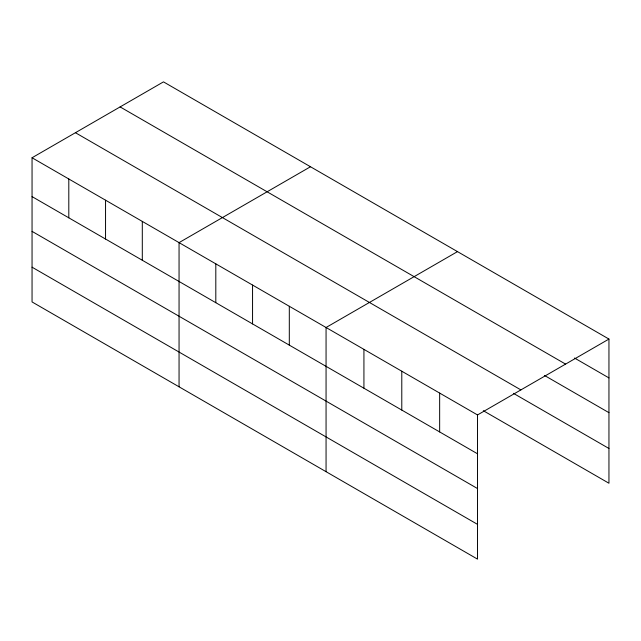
<?xml version="1.0" encoding="UTF-8"?>
<svg xmlns="http://www.w3.org/2000/svg" width="641" height="641" viewBox="0 0 641 641"><rect width="100%" height="100%" fill="white"/><g stroke="black" fill="none" stroke-linecap="round" stroke-linejoin="round"><path stroke-width="0.96" d="M477.521 488.554L477.521 414.943L32.05 157.758L32.05 301.935L477.521 559.128L477.521 488.554L32.05 231.361M483.306 410.705L608.95 483.242L608.95 339.065L163.479 81.872L32.05 157.758M310.484 166.748L179.055 242.627L179.055 386.811M457.49 251.617L326.061 327.503L326.061 471.68M477.521 414.943L608.95 339.065M574.528 358.039L608.95 377.91M120.107 106.911L565.578 364.104M544.409 375.41L608.95 412.668M75.422 132.711L520.893 389.904M513.425 393.334L608.95 448.484M32.05 196.603L477.521 453.796M32.05 267.177L477.521 524.37M439.654 393.085L439.654 431.93M401.787 371.219L401.787 410.072M363.928 349.361L363.928 388.206M289.307 306.278L289.307 345.13M252.554 285.061L252.554 323.913M215.809 263.844L215.809 302.696M142.302 221.409L142.302 260.254M105.549 200.192L105.549 239.037M68.803 178.975L68.803 217.82"/></g></svg>
